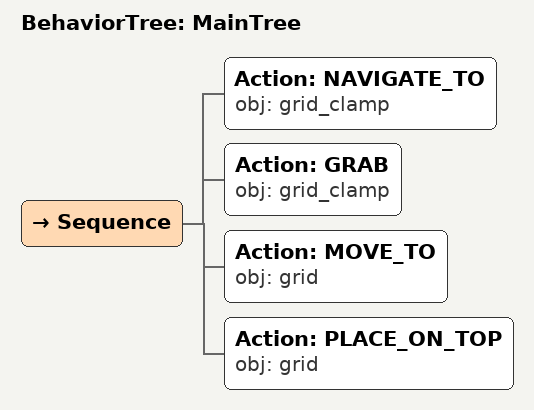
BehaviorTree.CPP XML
<root main_tree_to_execute="MainTree">
  <BehaviorTree ID="MainTree">
    <Sequence>
      <!-- Navigate to grid_clamp -->
      <Action ID="NAVIGATE_TO" obj="grid_clamp" />
      <!-- Grab grid_clamp -->
      <Action ID="GRAB" obj="grid_clamp" />
      <!-- Move to grid -->
      <Action ID="MOVE_TO" obj="grid" />
      <!-- Place on grid -->
      <Action ID="PLACE_ON_TOP" obj="grid" />
    </Sequence>
  </BehaviorTree>
</root>
